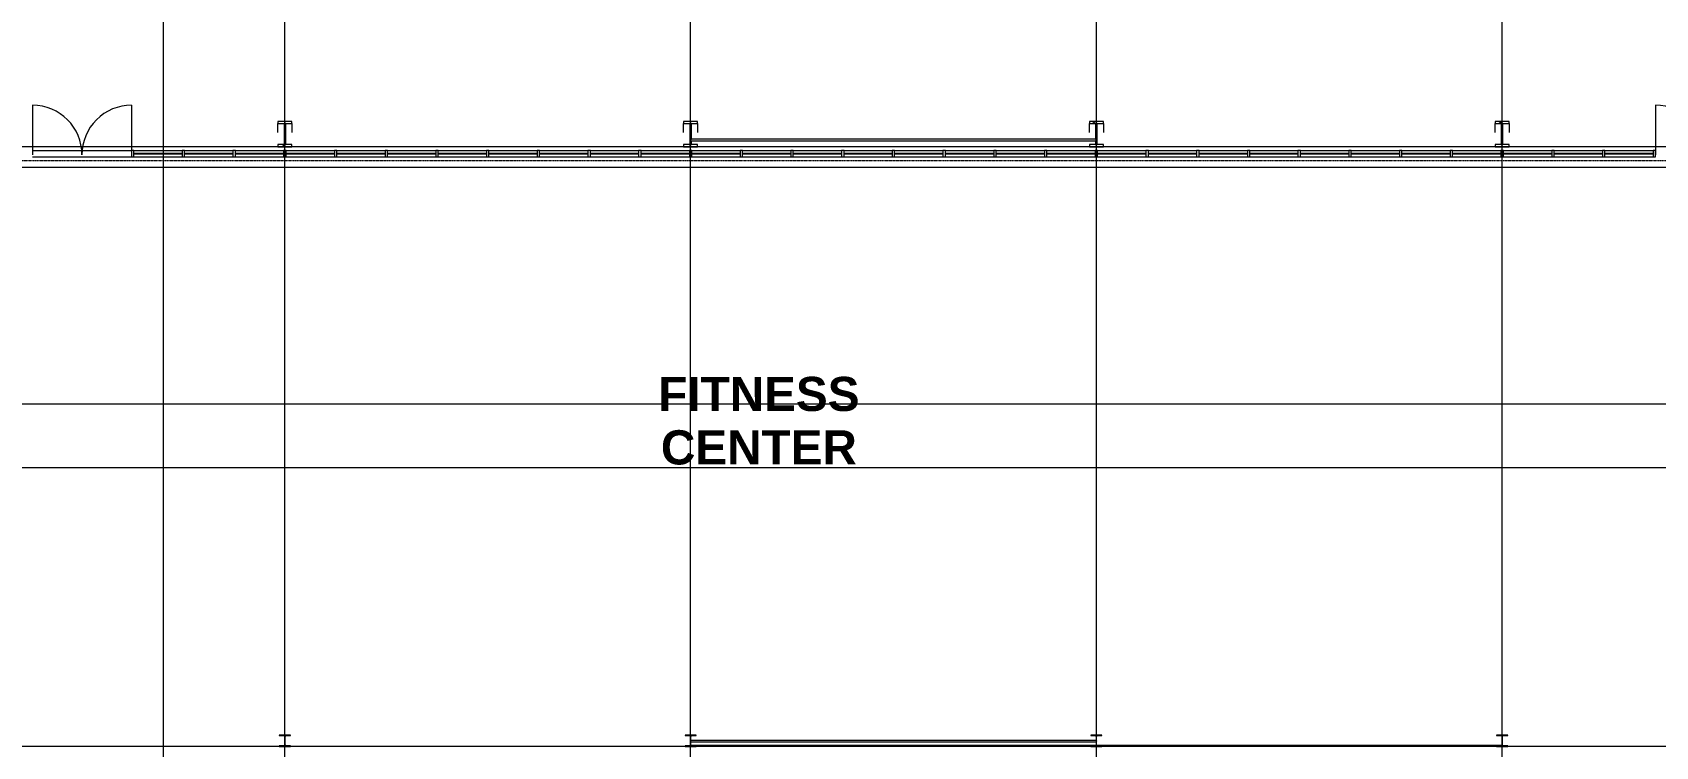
# Model space of a CAD drawing. Header units: inches. Extents: x 25369 to 33163, y -23509 to -20274.
# Drawn here: x 28837 to 29995, y -22787 to -22278 of the extents above; entities that cross this region are included whole.
import ezdxf

# ---------------------------------------------------------------- set-up
doc = ezdxf.new("R2010")
doc.units = ezdxf.units.IN
doc.header["$MEASUREMENT"] = 0
doc.linetypes.add('Grid Line 1_2_', pattern=[0.875, 0.5, -0.125, 0.125, -0.125])
for name, color, linetype, lineweight in [('A-DOOR', 31, 'Continuous', 13), ('A-GLAZ-CURT', 52, 'Continuous', 13), ('A-GLAZ-CWMG', 51, 'Continuous', 13), ('A-WALL', 113, 'Continuous', 13), ('G-ANNO-SYMB', 111, 'Continuous', 9), ('M-AREA-IDEN', 171, 'Continuous', 9), ('S-BEAM', 12, 'Continuous', 13), ('S-COLS', 52, 'Continuous', 13), ('S-GRID', 1, 'Continuous', 9)]:
    doc.layers.add(name, color=color, linetype=linetype, lineweight=lineweight)
doc.styles.add('Arial_B', font='arialbd.ttf', dxfattribs={"height": 24.354149})
pattern_1 = [(225, (29885.494, -22360.053), (19.00703, -19.00703), []), (225, (29885.494, -22388.853), (19.00703, -19.00703), [])]
pattern_2 = [(225, (29595.994, -22360.053), (19.00703, -19.00703), []), (225, (29595.994, -22388.853), (19.00703, -19.00703), [])]
pattern_3 = [(225, (29306.494, -22360.053), (19.00703, -19.00703), []), (225, (29306.494, -22388.853), (19.00703, -19.00703), [])]
pattern_4 = [(225, (29016.994, -22360.053), (19.00703, -19.00703), []), (225, (29016.994, -22388.853), (19.00703, -19.00703), [])]

# ---------------------------------------------------------------- blocks, each defined once
blk = doc.blocks.new('W-Wide Flange-Column - B2_E-1389165-Overall Floor Plan')
at = {"layer": 'S-COLS', "color": 7}
for p, q in [((4, 4.1), (-4, 4.1)), ((-4, 4.1), (-4, 3.7)), ((-4, 3.7), (-0.8, 3.7)), ((-0.1, 3), (-0.1, -3)), ((0.1, -3), (0.1, 3)), ((0.8, 3.7), (4, 3.7)), ((4, 3.7), (4, 4.1)), ((-0.8, -3.7), (-4, -3.7)), ((-4, -3.7), (-4, -4.1)), ((-4, -4.1), (4, -4.1)), ((4, -3.7), (0.8, -3.7)), ((4, -4.1), (4, -3.7))]:
    blk.add_line(p, q, dxfattribs=at)
for centre, start, end in [((-0.8, 3), 0, 90), ((0.8, 3), 90, 180), ((-0.8, -3), 270, 0), ((0.8, -3), 180, 270)]:
    blk.add_arc(centre, 0.691, start, end, dxfattribs=at)
blk = doc.blocks.new('W-Wide Flange-Column - B2_E-V1-Overall Floor Plan')
at = {"layer": 'S-COLS', "lineweight": 9}
h = blk.add_hatch(dxfattribs=at)
h.set_pattern_fill('FP_8', color=253, style=0, pattern_type=2)
h.set_pattern_definition([(225, (29306.494, -22783.178), (19.00703, -19.00703), []), (225, (29306.494, -22811.978), (19.00703, -19.00703), [])])
h.paths.add_polyline_path([(4, 4.1), (-4, 4.1), (-4, 3.7), (-0.8, 3.7), (-0.3, 3.5), (-0.1, 3), (-0.1, 0.7), (0.1, 0.7), (0.1, 0.7), (0.1, 3), (0.3, 3.5), (0.8, 3.7), (4, 3.7)], flags=0)
h.paths.add_polyline_path([(0.1, -0.2), (0, -0.3), (-0.1, -0.3), (-0.1, -3), (-0.3, -3.5), (-0.8, -3.7), (-4, -3.7), (-4, -4.1), (4, -4.1), (4, -3.7), (0.8, -3.7), (0.3, -3.5), (0.1, -3), (0.1, -0.2)], flags=0)
at = {"layer": 'S-COLS', "color": 7}
for p, q in [((4, 4.1), (-4, 4.1)), ((-4, 4.1), (-4, 3.7)), ((-4, 3.7), (-0.8, 3.7)), ((-0.1, 3), (-0.1, 0.7)), ((0.1, 0.6), (0.1, 3)), ((0.8, 3.7), (4, 3.7)), ((4, 3.7), (4, 4.1)), ((-0.8, -3.7), (-4, -3.7)), ((-4, -3.7), (-4, -4.1)), ((-4, -4.1), (4, -4.1)), ((-0.1, -0.3), (-0.1, -3)), ((0.1, -3), (0.1, -0.2)), ((4, -3.7), (0.8, -3.7)), ((4, -4.1), (4, -3.7))]:
    blk.add_line(p, q, dxfattribs=at)
for centre, start, end in [((-0.8, 3), 0, 90), ((0.8, 3), 90, 180), ((-0.8, -3), 270, 0), ((0.8, -3), 180, 270)]:
    blk.add_arc(centre, 0.691, start, end, dxfattribs=at)
blk = doc.blocks.new('W-Wide Flange-Column - B2_E-V2-Overall Floor Plan')
at = {"layer": 'S-COLS', "lineweight": 9}
h = blk.add_hatch(dxfattribs=at)
h.set_pattern_fill('FP_9', color=253, style=0, pattern_type=2)
h.set_pattern_definition([(225, (29595.994, -22783.178), (19.00703, -19.00703), []), (225, (29595.994, -22811.978), (19.00703, -19.00703), [])])
h.paths.add_polyline_path([(4, 4.1), (-4, 4.1), (-4, 3.7), (-0.8, 3.7), (-0.3, 3.5), (-0.1, 3), (-0.1, 0.7), (0.1, 0.7), (0.1, 0.7), (0.1, 3), (0.3, 3.5), (0.8, 3.7), (4, 3.7)], flags=0)
h.paths.add_polyline_path([(-0.1, -0.2), (-0.1, -3), (-0.3, -3.5), (-0.8, -3.7), (-4, -3.7), (-4, -4.1), (4, -4.1), (4, -3.7), (0.8, -3.7), (0.3, -3.5), (0.1, -3), (0.1, -0.3), (-0.1, -0.2)], flags=0)
at = {"layer": 'S-COLS', "color": 7}
for p, q in [((4, 4.1), (-4, 4.1)), ((-4, 4.1), (-4, 3.7)), ((-4, 3.7), (-0.8, 3.7)), ((-0.1, 3), (-0.1, 0.6)), ((0.1, 0.7), (0.1, 3)), ((0.8, 3.7), (4, 3.7)), ((4, 3.7), (4, 4.1)), ((-0.8, -3.7), (-4, -3.7)), ((-4, -3.7), (-4, -4.1)), ((-4, -4.1), (4, -4.1)), ((-0.1, -0.2), (-0.1, -3)), ((0.1, -3), (0.1, -0.3)), ((4, -3.7), (0.8, -3.7)), ((4, -4.1), (4, -3.7))]:
    blk.add_line(p, q, dxfattribs=at)
for centre, start, end in [((-0.8, 3), 0, 90), ((0.8, 3), 90, 180), ((-0.8, -3), 270, 0), ((0.8, -3), 180, 270)]:
    blk.add_arc(centre, 0.691, start, end, dxfattribs=at)
blk = doc.blocks.new('W-Wide Flange-Column - B2_E-V3-Overall Floor Plan')
at = {"layer": 'S-COLS', "color": 7}
for p, q in [((4, 4.1), (-4, 4.1)), ((-4, 4.1), (-4, 3.7)), ((-4, 3.7), (-0.8, 3.7)), ((-0.1, 3), (-0.1, -3)), ((0.1, -3), (0.1, 3)), ((0.8, 3.7), (4, 3.7)), ((4, 3.7), (4, 4.1)), ((-0.8, -3.7), (-4, -3.7)), ((-4, -3.7), (-4, -4.1)), ((-4, -4.1), (4, -4.1)), ((4, -3.7), (0.8, -3.7)), ((4, -4.1), (4, -3.7))]:
    blk.add_line(p, q, dxfattribs=at)
for centre, start, end in [((-0.8, 3), 0, 90), ((0.8, 3), 90, 180), ((-0.8, -3), 270, 0), ((0.8, -3), 180, 270)]:
    blk.add_arc(centre, 0.691, start, end, dxfattribs=at)
blk = doc.blocks.new('columns and girder2 - one-V29-Overall Floor Plan')
at = {"layer": 'S-BEAM', "lineweight": 9}
h = blk.add_hatch(dxfattribs=at)
h.set_pattern_fill('FP_32', color=253, style=0, pattern_type=2)
h.set_pattern_definition(pattern_1)
h.paths.add_polyline_path([(5, -0.5), (-5, -0.5), (-5, -2), (5, -2)], flags=0)
h.paths.add_polyline_path([(-5, -17), (-5, -18.5), (5, -18.5), (5, -17)], flags=0)
h.paths.add_polyline_path([(5, -1204.9), (-5, -1204.9), (-5, -1206.4), (5, -1206.4)], flags=0)
h.paths.add_polyline_path([(-5, -1224.3), (-5, -1225.8), (5, -1225.8), (5, -1224.3)], flags=0)
h = blk.add_hatch(dxfattribs=at)
h.set_pattern_fill('FP_32', color=253, style=0, pattern_type=2)
h.set_pattern_definition(pattern_1)
h.paths.add_polyline_path([(0.6, -2), (-0.6, -2), (-0.6, -17), (0.6, -17)], flags=0)
h.paths.add_polyline_path([(0.6, -1206.4), (-0.6, -1206.4), (-0.6, -1224.3), (0.6, -1224.3)], flags=0)
at = {"layer": 'S-BEAM', "color": 7}
for p, q in [((5, -0.5), (-5, -0.5)), ((-5, -0.5), (-5, -2)), ((-5, -2), (5, -2)), ((0.6, -2), (-0.6, -2)), ((-0.6, -2), (-0.6, -17)), ((0.6, -17), (0.6, -2)), ((5, -2), (5, -0.5)), ((5, -17), (-5, -17)), ((-5, -17), (-5, -18.5)), ((-5, -18.5), (5, -18.5)), ((-0.6, -17), (0.6, -17)), ((5, -18.5), (5, -17)), ((5, -1204.9), (-5, -1204.9)), ((-5, -1204.9), (-5, -1206.4)), ((-5, -1206.4), (5, -1206.4)), ((0.6, -1206.4), (-0.6, -1206.4)), ((-0.6, -1206.4), (-0.6, -1224.3)), ((0.6, -1224.3), (0.6, -1206.4)), ((5, -1206.4), (5, -1204.9)), ((5, -1224.3), (-5, -1224.3)), ((-5, -1224.3), (-5, -1225.8)), ((-5, -1225.8), (5, -1225.8)), ((-0.6, -1224.3), (0.6, -1224.3)), ((5, -1225.8), (5, -1224.3))]:
    blk.add_line(p, q, dxfattribs=at)
at = {"layer": 'S-BEAM', "color": 43, "lineweight": 9}
for p, q in [((-5, -17), (-5, -10.7)), ((5, -10.7), (5, -17)), ((-5, -1211.9), (-5, -1206.4)), ((5, -1206.4), (5, -1211.9))]:
    blk.add_line(p, q, dxfattribs=at)
blk = doc.blocks.new('columns and girder2 - one-V30-Overall Floor Plan')
at = {"layer": 'S-BEAM', "lineweight": 9}
h = blk.add_hatch(dxfattribs=at)
h.set_pattern_fill('FP_33', color=253, style=0, pattern_type=2)
h.set_pattern_definition(pattern_2)
h.paths.add_polyline_path([(5, -0.5), (-5, -0.5), (-5, -2), (5, -2)], flags=0)
h.paths.add_polyline_path([(3.1, -17), (-5, -17), (-5, -18.5), (5, -18.5), (5, -17)], flags=0)
h.paths.add_polyline_path([(5, -1204.9), (-5, -1204.9), (-5, -1206.4), (5, -1206.4)], flags=0)
h.paths.add_polyline_path([(-5, -1224.3), (-5, -1225.8), (5, -1225.8), (5, -1224.3)], flags=0)
h = blk.add_hatch(dxfattribs=at)
h.set_pattern_fill('FP_33', color=253, style=0, pattern_type=2)
h.set_pattern_definition(pattern_2)
h.paths.add_polyline_path([(0, -5.7), (0.2, -5.6), (0, -5.7)], flags=0)
h.paths.add_polyline_path([(0.6, -2), (-0.6, -2), (-0.6, -17), (0.6, -17), (0.6, -5.7), (-0.2, -5.7), (-0.4, -5.3), (-0.2, -4.8), (0, -4.7), (0.6, -4.7), (0.6, -3.9)], flags=0)
h.paths.add_polyline_path([(-0.6, -1206.4), (-0.6, -1224.3), (0.6, -1224.3), (0.6, -1222.3), (0, -1222.2), (-0.3, -1222), (-0.4, -1221.7), (-0.2, -1221.4), (0, -1221.3), (0.6, -1221.3), (0.6, -1206.4)], flags=0)
at = {"layer": 'S-BEAM', "color": 7}
for p, q in [((5, -0.5), (-5, -0.5)), ((-5, -0.5), (-5, -2)), ((-5, -2), (5, -2)), ((0.6, -2), (-0.6, -2)), ((-0.6, -2), (-0.6, -17)), ((0.6, -4.7), (0.6, -2)), ((0.6, -17), (0.6, -5.7)), ((5, -2), (5, -0.5)), ((5, -17), (-5, -17)), ((-5, -17), (-5, -18.5)), ((-5, -18.5), (5, -18.5)), ((-0.6, -17), (0.6, -17)), ((5, -18.5), (5, -17)), ((5, -1204.9), (-5, -1204.9)), ((-5, -1204.9), (-5, -1206.4)), ((-5, -1206.4), (5, -1206.4)), ((0.6, -1206.4), (-0.6, -1206.4)), ((-0.6, -1206.4), (-0.6, -1224.3)), ((0.6, -1221.3), (0.6, -1206.4)), ((5, -1206.4), (5, -1204.9)), ((5, -1224.3), (-5, -1224.3)), ((-5, -1224.3), (-5, -1225.8)), ((-5, -1225.8), (5, -1225.8)), ((-0.6, -1224.3), (0.6, -1224.3)), ((0.6, -1224.3), (0.6, -1222.3)), ((5, -1225.8), (5, -1224.3))]:
    blk.add_line(p, q, dxfattribs=at)
at = {"layer": 'S-BEAM', "color": 43, "lineweight": 9}
for p, q in [((-5, -17), (-5, -10.7)), ((5, -10.7), (5, -17)), ((-5, -1211.9), (-5, -1206.4)), ((5, -1206.4), (5, -1211.9))]:
    blk.add_line(p, q, dxfattribs=at)
blk = doc.blocks.new('columns and girder2 - one-V31-Overall Floor Plan')
at = {"layer": 'S-BEAM', "lineweight": 9}
h = blk.add_hatch(dxfattribs=at)
h.set_pattern_fill('FP_34', color=253, style=0, pattern_type=2)
h.set_pattern_definition(pattern_3)
h.paths.add_polyline_path([(5, -0.5), (-5, -0.5), (-5, -2), (5, -2)], flags=0)
h.paths.add_polyline_path([(5, -17), (-5, -17), (-5, -18.5), (5, -18.5)], flags=0)
h.paths.add_polyline_path([(5, -1204.9), (-5, -1204.9), (-5, -1206.4), (5, -1206.4)], flags=0)
h.paths.add_polyline_path([(-5, -1224.3), (-5, -1225.8), (5, -1225.8), (5, -1224.3)], flags=0)
h = blk.add_hatch(dxfattribs=at)
h.set_pattern_fill('FP_34', color=253, style=0, pattern_type=2)
h.set_pattern_definition(pattern_3)
h.paths.add_polyline_path([(0.6, -2), (-0.6, -2), (-0.6, -4.7), (0.1, -4.8), (0.3, -4.9), (0.4, -5.3), (0.3, -5.6), (-0.1, -5.7), (-0.6, -5.7), (-0.6, -17), (0.6, -17), (0.6, -3.9)], flags=0)
h.paths.add_polyline_path([(-0.6, -1206.4), (-0.6, -1221.3), (-0.3, -1221.3), (0, -1221.5), (0.1, -1221.8), (-0.1, -1222.1), (-0.3, -1222.3), (-0.6, -1222.3), (-0.6, -1224.3), (0.6, -1224.3), (0.6, -1206.4)], flags=0)
at = {"layer": 'S-BEAM', "color": 7}
for p, q in [((5, -0.5), (-5, -0.5)), ((-5, -0.5), (-5, -2)), ((-5, -2), (5, -2)), ((0.6, -2), (-0.6, -2)), ((-0.6, -2), (-0.6, -4.7)), ((-0.6, -5.7), (-0.6, -17)), ((0.6, -17), (0.6, -2)), ((5, -2), (5, -0.5)), ((5, -17), (-5, -17)), ((-5, -17), (-5, -18.5)), ((-5, -18.5), (5, -18.5)), ((-0.6, -17), (0.6, -17)), ((5, -18.5), (5, -17)), ((5, -1204.9), (-5, -1204.9)), ((-5, -1204.9), (-5, -1206.4)), ((-5, -1206.4), (5, -1206.4)), ((0.6, -1206.4), (-0.6, -1206.4)), ((-0.6, -1206.4), (-0.6, -1221.3)), ((0.6, -1224.3), (0.6, -1206.4)), ((5, -1206.4), (5, -1204.9)), ((5, -1224.3), (-5, -1224.3)), ((-5, -1224.3), (-5, -1225.8)), ((-5, -1225.8), (5, -1225.8)), ((-0.6, -1222.3), (-0.6, -1224.3)), ((-0.6, -1224.3), (0.6, -1224.3)), ((5, -1225.8), (5, -1224.3))]:
    blk.add_line(p, q, dxfattribs=at)
at = {"layer": 'S-BEAM', "color": 43, "lineweight": 9}
for p, q in [((-5, -17), (-5, -10.7)), ((5, -10.7), (5, -17)), ((-5, -1211.9), (-5, -1206.4)), ((5, -1206.4), (5, -1211.9))]:
    blk.add_line(p, q, dxfattribs=at)
blk = doc.blocks.new('columns and girder2 - one-V32-Overall Floor Plan')
at = {"layer": 'S-BEAM', "lineweight": 9}
h = blk.add_hatch(dxfattribs=at)
h.set_pattern_fill('FP_35', color=253, style=0, pattern_type=2)
h.set_pattern_definition(pattern_4)
h.paths.add_polyline_path([(-5, -0.5), (-5, -2), (5, -2), (5, -0.5)], flags=0)
h.paths.add_polyline_path([(5, -17), (-5, -17), (-5, -18.5), (5, -18.5)], flags=0)
h.paths.add_polyline_path([(-5, -1204.9), (-5, -1206.4), (5, -1206.4), (5, -1204.9)], flags=0)
h.paths.add_polyline_path([(-5, -1224.3), (-5, -1225.8), (5, -1225.8), (5, -1224.3)], flags=0)
h = blk.add_hatch(dxfattribs=at)
h.set_pattern_fill('FP_35', color=253, style=0, pattern_type=2)
h.set_pattern_definition(pattern_4)
h.paths.add_polyline_path([(0.6, -2), (-0.6, -2), (-0.6, -17), (0.6, -17)], flags=0)
h.paths.add_polyline_path([(-0.6, -1206.4), (-0.6, -1224.3), (0.6, -1224.3), (0.6, -1206.4)], flags=0)
at = {"layer": 'S-BEAM', "color": 7}
for p, q in [((5, -0.5), (-5, -0.5)), ((-5, -0.5), (-5, -2)), ((-5, -2), (5, -2)), ((0.6, -2), (-0.6, -2)), ((-0.6, -2), (-0.6, -17)), ((0.6, -17), (0.6, -2)), ((5, -2), (5, -0.5)), ((5, -17), (-5, -17)), ((-5, -17), (-5, -18.5)), ((-5, -18.5), (5, -18.5)), ((-0.6, -17), (0.6, -17)), ((5, -18.5), (5, -17)), ((5, -1204.9), (-5, -1204.9)), ((-5, -1204.9), (-5, -1206.4)), ((-5, -1206.4), (5, -1206.4)), ((0.6, -1206.4), (-0.6, -1206.4)), ((-0.6, -1206.4), (-0.6, -1224.3)), ((0.6, -1224.3), (0.6, -1206.4)), ((5, -1206.4), (5, -1204.9)), ((5, -1224.3), (-5, -1224.3)), ((-5, -1224.3), (-5, -1225.8)), ((-5, -1225.8), (5, -1225.8)), ((-0.6, -1224.3), (0.6, -1224.3)), ((5, -1225.8), (5, -1224.3))]:
    blk.add_line(p, q, dxfattribs=at)
at = {"layer": 'S-BEAM', "color": 43, "lineweight": 9}
for p, q in [((-5, -17), (-5, -10.7)), ((5, -10.7), (5, -17)), ((-5, -1211.9), (-5, -1206.4)), ((5, -1206.4), (5, -1212))]:
    blk.add_line(p, q, dxfattribs=at)
blk = doc.blocks.new('Door_Single_Storefront - one-1970957-Overall Floor Plan')
at = {"layer": 'A-DOOR', "color": 43, "lineweight": 9}
blk.add_line((-17.65625, 35.3125), (-17.65625, 0), dxfattribs=at)
blk.add_arc((-17.65625, 0), 35.3125, 360, 90, dxfattribs=at)
blk = doc.blocks.new('System Panel - Interior Glazing-1220293-Overall Floor Plan')
at = {"layer": 'A-GLAZ-CURT', "color": 7}
for p, q in [((17.21875, -0.5625), (-17.21875, -0.5625)), ((-17.21875, -0.5625), (-17.21875, -0.9375)), ((-17.21875, -0.9375), (17.21875, -0.9375)), ((17.21875, -0.9375), (17.21875, -0.5625))]:
    blk.add_line(p, q, dxfattribs=at)
blk = doc.blocks.new('Door_Single_Storefront - one-1970956-Overall Floor Plan')
at = {"layer": 'A-DOOR', "color": 43, "lineweight": 9}
blk.add_line((-17.65625, -35.3125), (-17.65625, 0), dxfattribs=at)
blk.add_arc((-17.65625, 0), 35.3125, 270, 0, dxfattribs=at)
blk = doc.blocks.new('Rectangular Mullion - Interior 1_75_ x 4_5_-1179494-Overall Floor Plan')
at = {"layer": 'A-GLAZ-CWMG', "color": 43, "lineweight": 9}
for p, q in [((24570.5, -22362.3), (24604.9, -22362.3)), ((24570.5, -22366.8), (24604.9, -22366.8))]:
    blk.add_line(p, q, dxfattribs=at)
blk = doc.blocks.new('Rectangular Mullion - Interior 1_75_ x 4_5_-1220290-Overall Floor Plan')
at = {"layer": 'A-GLAZ-CWMG', "color": 7}
for p, q in [((-0.875, 3), (0.875, 3)), ((-0.875, -1.5), (-0.875, 3)), ((0.875, 3), (0.875, -1.5)), ((0.875, -1.5), (-0.875, -1.5))]:
    blk.add_line(p, q, dxfattribs=at)
blk = doc.blocks.new('Round Bar - 1_-1257056-Overall Floor Plan')
at = {"layer": 'S-BEAM', "color": 43, "lineweight": 9}
for p, q in [((24678.6, -22354.3), (24533.4, -22354.3)), ((24533.4, -22355.3), (24678.6, -22355.3))]:
    blk.add_line(p, q, dxfattribs=at)
for start_param, end_param in [(0, 3.141593), (3.141593, 6.283185)]:
    blk.add_ellipse((24533.4, -22354.8), major_axis=(0, 0.5), ratio=0.73532, start_param=start_param, end_param=end_param, dxfattribs=at)
blk = doc.blocks.new('Round Bar - 1_-1257174-Overall Floor Plan')
at = {"layer": 'S-BEAM', "color": 43, "lineweight": 9}
for p, q in [((24822.9, -22354.3), (24677.6, -22354.3)), ((24677.7, -22355.3), (24822.9, -22355.3))]:
    blk.add_line(p, q, dxfattribs=at)
for start_param, end_param in [(0, 3.141593), (3.141593, 6.283185)]:
    blk.add_ellipse((24822.9, -22354.8), major_axis=(0, 0.5), ratio=0.73532, start_param=start_param, end_param=end_param, dxfattribs=at)
blk = doc.blocks.new('Round Bar - 1_-1264636-Overall Floor Plan')
at = {"layer": 'S-BEAM', "color": 43, "lineweight": 9}
for p, q in [((24678.9, -22782.9), (24533.3, -22782.9)), ((24533.3, -22783.9), (24678.9, -22783.9))]:
    blk.add_line(p, q, dxfattribs=at)
for start_param, end_param in [(0, 3.141593), (3.141593, 6.283185)]:
    blk.add_ellipse((24533.3, -22783.4), major_axis=(0, 0.5), ratio=0.440323, start_param=start_param, end_param=end_param, dxfattribs=at)
blk = doc.blocks.new('Round Bar - 1_-1264677-Overall Floor Plan')
at = {"layer": 'S-BEAM', "color": 43, "lineweight": 9}
for p, q in [((24822.9, -22782.9), (24677.3, -22782.9)), ((24677.3, -22783.9), (24822.9, -22783.9))]:
    blk.add_line(p, q, dxfattribs=at)
for start_param, end_param in [(0, 3.141593), (3.141593, 6.283185)]:
    blk.add_ellipse((24822.9, -22783.4), major_axis=(0, 0.5), ratio=0.440323, start_param=start_param, end_param=end_param, dxfattribs=at)
blk = doc.blocks.new('Rectangular Mullion - Interior 1_75_ x 4_5_-1970954-Overall Floor Plan')
at = {"layer": 'A-GLAZ-CWMG', "color": 43, "lineweight": 9}
for p, q in [((22905.8, -22362.3), (22941.1, -22362.3)), ((22905.8, -22366.8), (22941.1, -22366.8))]:
    blk.add_line(p, q, dxfattribs=at)
blk = doc.blocks.new('Rectangular Mullion - Interior 1_75_ x 4_5_-1970955-Overall Floor Plan')
at = {"layer": 'A-GLAZ-CWMG', "color": 43, "lineweight": 9}
for p, q in [((22941.1, -22362.3), (22976.5, -22362.3)), ((22941.1, -22366.8), (22976.5, -22366.8))]:
    blk.add_line(p, q, dxfattribs=at)

msp = doc.modelspace()

# ---------------------------------------------------------------- linework, layer by layer
at = {"layer": 'A-WALL', "color": 7}
for p, q in [((29595.7, -22786.6), (29306.8, -22786.6)), ((29885.2, -22786.6), (29596.3, -22786.6))]:
    msp.add_line(p, q, dxfattribs=at)
at = {"layer": 'G-ANNO-SYMB'}
for p, q in [((28930.1, -21010.1), (28930.1, -23108.3)), ((32514.7, -22374.4), (27928.4, -22374.4)), ((32514.7, -22588.6), (27924.8, -22588.6))]:
    msp.add_line(p, q, dxfattribs=at)
at = {"layer": 'S-GRID', "linetype": 'Grid Line 1_2_'}
for p, q in [((29017, -23095.8), (29017, -20550.1)), ((29306.5, -23095.8), (29306.5, -20550.1)), ((29596, -23095.8), (29596, -20550.1)), ((29885.5, -23095.8), (29885.5, -20550.1)), ((29017, -23413.2), (29017, -20902.4)), ((29306.5, -23413.2), (29306.5, -20902.4)), ((29596, -23413.2), (29596, -20902.4)), ((29885.5, -23413.2), (29885.5, -20902.4)), ((32650.2, -22359.6), (28584.6, -22359.6)), ((33028.6, -22359.6), (28668.6, -22359.6)), ((32932.6, -22369.6), (28668.6, -22369.6)), ((32358.4, -22543.1), (27402.5, -22543.1)), ((32650.2, -22543.1), (27721.3, -22543.1)), ((32358.4, -22787.3), (27402.5, -22787.3)), ((32650.2, -22787.3), (27721.3, -22787.3))]:
    msp.add_line(p, q, dxfattribs=at)

# ---------------------------------------------------------------- block references
at = {"layer": 'A-DOOR', "color": 43, "lineweight": 9}
for p in [(28854.6, -22365.3), (30012.6, -22365.3)]:
    msp.add_blockref('Door_Single_Storefront - one-1970957-Overall Floor Plan', p, dxfattribs=at)
at = {"layer": 'A-DOOR', "color": 43, "lineweight": 9, "rotation": 180}
msp.add_blockref('Door_Single_Storefront - one-1970956-Overall Floor Plan', (28889.9, -22365.3), dxfattribs=at)
at = {"layer": 'A-GLAZ-CURT', "color": 43, "lineweight": 9, "rotation": 180}
for p in [(28926.5, -22365.3), (28962.7, -22365.3), (28998.9, -22365.3), (29035.1, -22365.3), (29071.3, -22365.3), (29107.5, -22365.3), (29143.6, -22365.3), (29179.8, -22365.3), (29216, -22365.3), (29252.2, -22365.3), (29288.4, -22365.3), (29324.6, -22365.3), (29360.8, -22365.3), (29397, -22365.3), (29433.1, -22365.3), (29469.3, -22365.3), (29505.5, -22365.3), (29541.7, -22365.3), (29577.9, -22365.3), (29614.1, -22365.3), (29650.3, -22365.3), (29686.5, -22365.3), (29722.6, -22365.3), (29758.8, -22365.3), (29795, -22365.3), (29831.2, -22365.3), (29867.4, -22365.3), (29903.6, -22365.3), (29939.8, -22365.3), (29976, -22365.3)]:
    msp.add_blockref('System Panel - Interior Glazing-1220293-Overall Floor Plan', p, dxfattribs=at)
at = {"layer": 'A-GLAZ-CWMG', "color": 43, "lineweight": 9}
for name, p in [('Rectangular Mullion - Interior 1_75_ x 4_5_-1970954-Overall Floor Plan', (5931.1, 0)), ('Rectangular Mullion - Interior 1_75_ x 4_5_-1970955-Overall Floor Plan', (5931.1, 0)), ('Rectangular Mullion - Interior 1_75_ x 4_5_-1179494-Overall Floor Plan', (4338.9, 0)), ('Rectangular Mullion - Interior 1_75_ x 4_5_-1179494-Overall Floor Plan', (4375, 0)), ('Rectangular Mullion - Interior 1_75_ x 4_5_-1179494-Overall Floor Plan', (4411.2, 0)), ('Rectangular Mullion - Interior 1_75_ x 4_5_-1179494-Overall Floor Plan', (4447.4, 0)), ('Rectangular Mullion - Interior 1_75_ x 4_5_-1179494-Overall Floor Plan', (4483.6, 0)), ('Rectangular Mullion - Interior 1_75_ x 4_5_-1179494-Overall Floor Plan', (4519.8, 0)), ('Rectangular Mullion - Interior 1_75_ x 4_5_-1179494-Overall Floor Plan', (4556, 0)), ('Rectangular Mullion - Interior 1_75_ x 4_5_-1179494-Overall Floor Plan', (4592.2, 0)), ('Rectangular Mullion - Interior 1_75_ x 4_5_-1179494-Overall Floor Plan', (4628.4, 0)), ('Rectangular Mullion - Interior 1_75_ x 4_5_-1179494-Overall Floor Plan', (4664.5, 0)), ('Rectangular Mullion - Interior 1_75_ x 4_5_-1179494-Overall Floor Plan', (4700.7, 0)), ('Rectangular Mullion - Interior 1_75_ x 4_5_-1179494-Overall Floor Plan', (4736.9, 0)), ('Rectangular Mullion - Interior 1_75_ x 4_5_-1179494-Overall Floor Plan', (4773.1, 0)), ('Rectangular Mullion - Interior 1_75_ x 4_5_-1179494-Overall Floor Plan', (4809.3, 0)), ('Rectangular Mullion - Interior 1_75_ x 4_5_-1179494-Overall Floor Plan', (4845.5, 0)), ('Rectangular Mullion - Interior 1_75_ x 4_5_-1179494-Overall Floor Plan', (4881.7, 0)), ('Rectangular Mullion - Interior 1_75_ x 4_5_-1179494-Overall Floor Plan', (4917.9, 0)), ('Rectangular Mullion - Interior 1_75_ x 4_5_-1179494-Overall Floor Plan', (4954, 0)), ('Rectangular Mullion - Interior 1_75_ x 4_5_-1179494-Overall Floor Plan', (4990.2, 0)), ('Rectangular Mullion - Interior 1_75_ x 4_5_-1179494-Overall Floor Plan', (5026.4, 0)), ('Rectangular Mullion - Interior 1_75_ x 4_5_-1179494-Overall Floor Plan', (5062.6, 0)), ('Rectangular Mullion - Interior 1_75_ x 4_5_-1179494-Overall Floor Plan', (5098.8, 0)), ('Rectangular Mullion - Interior 1_75_ x 4_5_-1179494-Overall Floor Plan', (5135, 0)), ('Rectangular Mullion - Interior 1_75_ x 4_5_-1179494-Overall Floor Plan', (5171.2, 0)), ('Rectangular Mullion - Interior 1_75_ x 4_5_-1179494-Overall Floor Plan', (5207.4, 0)), ('Rectangular Mullion - Interior 1_75_ x 4_5_-1179494-Overall Floor Plan', (5243.5, 0)), ('Rectangular Mullion - Interior 1_75_ x 4_5_-1179494-Overall Floor Plan', (5279.7, 0)), ('Rectangular Mullion - Interior 1_75_ x 4_5_-1179494-Overall Floor Plan', (5315.9, 0)), ('Rectangular Mullion - Interior 1_75_ x 4_5_-1179494-Overall Floor Plan', (5352.1, 0)), ('Rectangular Mullion - Interior 1_75_ x 4_5_-1179494-Overall Floor Plan', (5388.3, 0))]:
    msp.add_blockref(name, p, dxfattribs=at)
at = {"layer": 'A-GLAZ-CWMG', "color": 43, "lineweight": 9, "extrusion": (0, 0, -1)}
for p in [(-28908.4, -22365.3), (-28944.6, -22365.3), (-28980.8, -22365.3), (-29017, -22365.3), (-29053.2, -22365.3), (-29089.4, -22365.3), (-29125.6, -22365.3), (-29161.7, -22365.3), (-29197.9, -22365.3), (-29234.1, -22365.3), (-29270.3, -22365.3), (-29306.5, -22365.3), (-29342.7, -22365.3), (-29378.9, -22365.3), (-29415.1, -22365.3), (-29451.2, -22365.3), (-29487.4, -22365.3), (-29523.6, -22365.3), (-29559.8, -22365.3), (-29596, -22365.3), (-29632.2, -22365.3), (-29668.4, -22365.3), (-29704.6, -22365.3), (-29740.7, -22365.3), (-29776.9, -22365.3), (-29813.1, -22365.3), (-29849.3, -22365.3), (-29885.5, -22365.3), (-29921.7, -22365.3), (-29957.9, -22365.3), (-29994.1, -22365.3)]:
    msp.add_blockref('Rectangular Mullion - Interior 1_75_ x 4_5_-1220290-Overall Floor Plan', p, dxfattribs=at)
at = {"layer": 'S-BEAM', "color": 43, "lineweight": 9, "rotation": 180}
for name, p in [('columns and girder2 - one-V32-Overall Floor Plan', (29017, -22360.1)), ('columns and girder2 - one-V31-Overall Floor Plan', (29306.5, -22360.1)), ('columns and girder2 - one-V30-Overall Floor Plan', (29596, -22360.1)), ('columns and girder2 - one-V29-Overall Floor Plan', (29885.5, -22360.1))]:
    msp.add_blockref(name, p, dxfattribs=at)
at = {"layer": 'S-BEAM', "color": 43, "lineweight": 9}
for name in ['Round Bar - 1_-1257056-Overall Floor Plan', 'Round Bar - 1_-1257174-Overall Floor Plan', 'Round Bar - 1_-1264636-Overall Floor Plan', 'Round Bar - 1_-1264677-Overall Floor Plan']:
    msp.add_blockref(name, (4773.1, 0), dxfattribs=at)
at = {"layer": 'S-COLS', "color": 43, "lineweight": 9, "rotation": 180}
for name, p in [('W-Wide Flange-Column - B2_E-1389165-Overall Floor Plan', (29017, -22783.2)), ('W-Wide Flange-Column - B2_E-V1-Overall Floor Plan', (29306.5, -22783.2)), ('W-Wide Flange-Column - B2_E-V2-Overall Floor Plan', (29596, -22783.2)), ('W-Wide Flange-Column - B2_E-V3-Overall Floor Plan', (29885.5, -22783.2))]:
    msp.add_blockref(name, p, dxfattribs=at)

# ---------------------------------------------------------------- texts
at = {"layer": 'M-AREA-IDEN', "insert": (29355.2, -22523.7), "char_height": 24.35, "width": 166.464, "attachment_point": 2, "line_spacing_factor": 0.938532, "style": 'Arial_B'}
msp.add_mtext('FITNESS\\PCENTER', dxfattribs=at)

doc.saveas('drawing.dxf')
